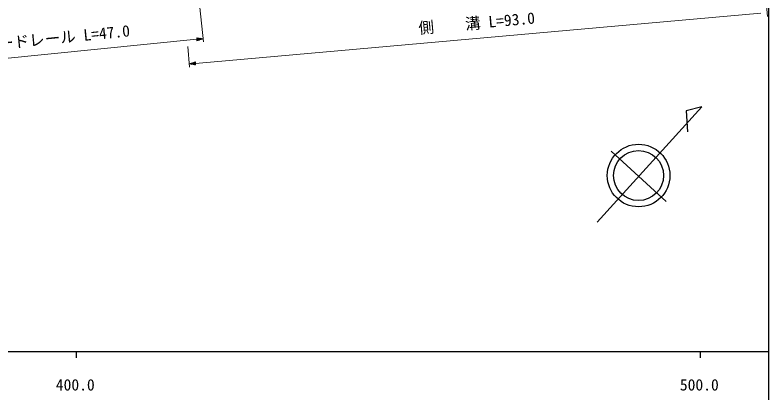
# Model space of a CAD drawing. Units: millimetres, scale not verified. Extents: x 40000 to 680000, y 20000 to 380000.
# Drawn here: x 458200 to 579000, y 198357 to 258964 of the extents above; entities that cross this region are included whole.
import ezdxf
from ezdxf.enums import TextEntityAlignment as Align

# ---------------------------------------------------------------- set-up
doc = ezdxf.new("R2010")
doc.units = ezdxf.units.MM
doc.header["$LTSCALE"] = 1000
for name, color, linetype, lineweight in [('M-BGD', 7, 'Continuous', 25), ('M-BGD-HTXT', 7, 'Continuous', 13), ('M-STR-HTXT', 7, 'Continuous', 13), ('M-TTL-BAND', 7, 'Continuous', 25)]:
    doc.layers.add(name, color=color, linetype=linetype, lineweight=lineweight)
doc.styles.add('ＭＳ ゴシック', font='')
doc.styles.get('ＭＳ ゴシック').set_extended_font_data('MS Gothic')

msp = doc.modelspace()

# ---------------------------------------------------------------- linework, layer by layer
at = {"layer": 'M-BGD'}
for p, q in [((551460, 225729), (568251, 244252)), ((568251, 244252), (565741, 243579)), ((565741, 243579), (565939, 240230)), ((553711, 237115), (562539, 229063))]:
    msp.add_line(p, q, dxfattribs=at)
for radius in [5016, 4013]:
    msp.add_circle((558114, 233228), radius, dxfattribs=at)
at = {"layer": 'M-BGD-HTXT'}
msp.add_line((578751, 258750), (578434, 262441), dxfattribs=at)
at = {"layer": 'M-STR-HTXT'}
for p, q in [((487567, 262692), (488371, 254675)), ((487113, 251208), (577702, 259272)), ((442751, 250604), (487326, 255072)), ((488321, 255172), (487301, 255321)), ((487301, 255321), (487351, 254824)), ((487505, 255291), (487306, 255271)), ((487311, 255222), (487709, 255261)), ((487913, 255232), (487316, 255172)), ((487321, 255122), (488117, 255202)), ((488321, 255172), (487326, 255072)), ((487331, 255023), (488127, 255102)), ((487933, 255033), (487336, 254973)), ((487341, 254923), (487739, 254963)), ((487545, 254893), (487346, 254873)), ((488321, 255172), (487351, 254824)), ((485866, 253938), (486162, 250621)), ((486117, 251119), (487091, 251457)), ((486507, 251254), (487104, 251307)), ((487100, 251357), (486702, 251322)), ((486896, 251389), (487096, 251407)), ((487135, 250959), (487091, 251457)), ((486117, 251119), (487113, 251208)), ((486117, 251119), (487135, 250959)), ((487109, 251257), (486312, 251187)), ((487118, 251158), (486321, 251087)), ((486525, 251055), (487122, 251108)), ((487127, 251058), (486728, 251023)), ((486932, 250991), (487131, 251008))]:
    msp.add_line(p, q, dxfattribs=at)
at = {"layer": 'M-TTL-BAND'}
for p, q in [((579000, 20000), (579000, 370000)), ((40000, 205000), (579000, 205000)), ((468000, 205000), (468000, 204000)), ((568000, 205000), (568000, 204000))]:
    msp.add_line(p, q, dxfattribs=at)

# ---------------------------------------------------------------- texts
at = {"layer": 'M-STR-HTXT', "style": 'ＭＳ ゴシック'}
for s, rotation, p in [('側\u3000\u3000溝 L=93.0', 5.087, (532300, 256234)), ('ガードレール L=47.0', 5.725, (464939, 253833))]:
    msp.add_text(s, height=1833, rotation=rotation, dxfattribs=at).set_placement(p, align=Align.BOTTOM_CENTER)
at = {"layer": 'M-TTL-BAND', "style": 'ＭＳ ゴシック'}
for s, p in [('400.0', (467844, 198195)), ('500.0', (567844, 198195))]:
    msp.add_text(s, height=1833, dxfattribs=at).set_placement(p, align=Align.BOTTOM_CENTER)

doc.saveas('drawing.dxf')
